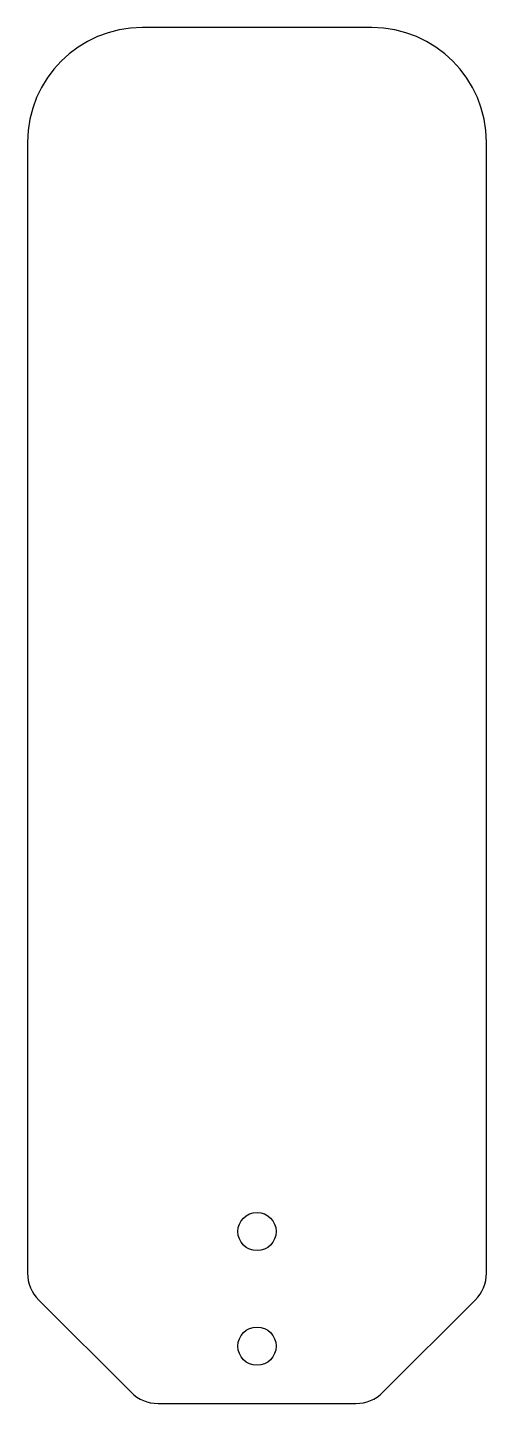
# Model space of a CAD drawing. Header units: millimetres. Extents: x 81 to 117, y 169 to 277.
import ezdxf

# ---------------------------------------------------------------- set-up
doc = ezdxf.new("R2010")
doc.units = ezdxf.units.MM
doc.layers.add('Default', color=7, linetype='Continuous')

msp = doc.modelspace()

# ---------------------------------------------------------------- linework, layer by layer
at = {"layer": 'Default', "color": 7, "linetype": 'Continuous'}
for p, q in [((108.15, 276.76), (90.15, 276.76)), ((81.15, 267.76), (81.15, 179)), ((117.15, 179), (117.15, 267.76)), ((89.27, 169.64), (82.03, 176.88)), ((109.03, 169.64), (116.27, 176.88)), ((91.39, 168.76), (106.91, 168.76))]:
    msp.add_line(p, q, dxfattribs=at)
for centre in [(99.15, 182.26), (99.15, 173.26)]:
    msp.add_circle(centre, 1.5, dxfattribs=at)
for centre, radius, start, end in [((90.15, 267.76), 9, 90, 180), ((108.15, 267.76), 9, 0, 90), ((84.15, 179), 3, 180, 225), ((114.15, 179), 3, 315, 360), ((91.39, 171.76), 3, 225, 270), ((106.91, 171.76), 3, 270, 315)]:
    msp.add_arc(centre, radius, start, end, dxfattribs=at)

doc.saveas('drawing.dxf')
